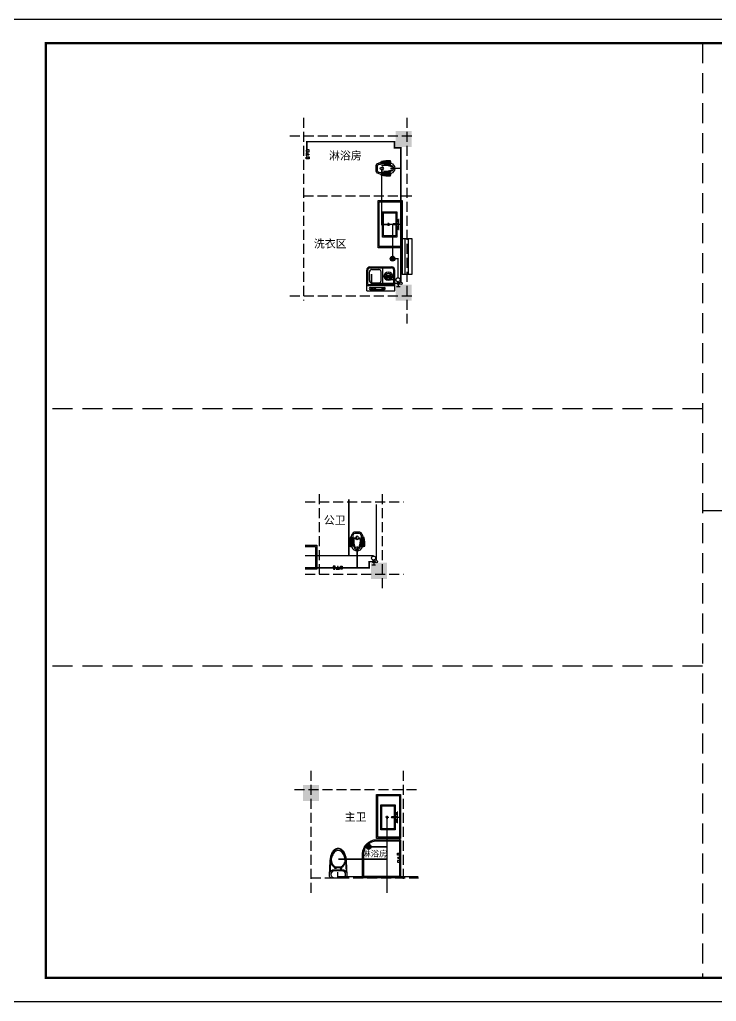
# Model space of a CAD drawing. Header units: millimetres. Extents: x -807114 to 146922, y -468455 to -61603.
# Drawn here: x 76257 to 93672, y -238672 to -214144 of the extents above; entities that cross this region are included whole.
import ezdxf

# ---------------------------------------------------------------- set-up
doc = ezdxf.new("R2010")
doc.units = ezdxf.units.MM
doc.header["$LTSCALE"] = 1000
doc.linetypes.add('DASH', pattern=[0.35, 0.25, -0.1])
doc.linetypes.add('HIDDENX2', pattern=[0.75, 0.5, -0.25])
for name, color, linetype in [('EQUIP_管件', 7, 'Continuous'), ('EQUIP_阀门', 7, 'Continuous'), ('FF-FIXT', 31, 'Continuous'), ('FF-洁具', 31, 'Continuous'), ('KL截面', 30, 'Continuous'), ('PIPE-污水', 2, 'DASH'), ('PIPE-给水', 3, 'Continuous'), ('PUB_TITLE', 4, 'Continuous'), ('建-窗', 4, 'Continuous'), ('建-轴', 1, 'Continuous')]:
    doc.layers.add(name, color=color, linetype=linetype)
doc.styles.add('D', font='simhei.ttf', dxfattribs={"width": 0.75, "height": 7})

# ---------------------------------------------------------------- blocks, each defined once
blk = doc.blocks.new('做成ACAD TuKuai0155')
h = blk.add_hatch()
h.set_pattern_fill('ANGLE', color=39, scale=2.5, angle=135, style=0)
h.set_pattern_definition([(225, (-14808.335, 17084.465), (-12.347852, 12.347852), [12.7, -4.7625]), (135, (-14808.335, 17084.465), (12.347852, 12.347852), [12.7, -4.7625])])
h.paths.add_polyline_path([(125, 119), (142, 168, -0.045709), (345, 187), (359, 122), (367, 89, 0.092905)])
h = blk.add_hatch()
h.set_pattern_fill('ANGLE', color=39, scale=2.5, angle=135, style=0)
h.set_pattern_definition([(135, (-14808.335, -17084.465), (-12.347852, -12.347852), [12.7, -4.7625]), (225, (-14808.335, -17084.465), (12.347852, -12.347852), [12.7, -4.7625])])
h.paths.add_polyline_path([(125, -119), (142, -168, 0.045709), (345, -187), (359, -122), (367, -89, -0.092905)])
at = {"linetype": 'Continuous'}
blk.add_lwpolyline([(0, -72), (0, 72, -0.163007), (39, 119, -0.073896), (126, 153), (134, 177, -0.048782), (353, 197), (368, 131, -0.751887), (368, -131), (353, -197, -0.048782), (134, -177), (126, -153, -0.073896), (39, -119, -0.163007), (0, -72, -1.459618)], format="xyb", dxfattribs=at)
at = {"color": 35, "linetype": 'ByBlock'}
blk.add_lwpolyline([(35, -61), (35, 61, -0.345863), (68, 103, -0.122363), (381, 74, -0.728701), (381, -74, -0.122363), (68, -103, -0.345863), (35, -61, -792228335927.83667)], format="xyb", dxfattribs=at)
at = {"color": 39}
blk.add_arc((141, 0), 41.8, 286.4129, 73.5871, dxfattribs=at)
blk.add_ellipse((142, -1), major_axis=(-40.5, -0.2), ratio=0.795977, dxfattribs=at)
at = {"color": 39, "extrusion": (0, 0, -1)}
for centre, major_axis, start_param, end_param in [((224, -295), (266, 266), -1.017215, -0.296453), ((224, 295), (-266, 266), 3.438045, 4.158807)]:
    blk.add_ellipse(centre, major_axis=major_axis, ratio=1, start_param=start_param, end_param=end_param, dxfattribs=at)
blk = doc.blocks.new('做成ACAD TuKuai0197')
at = {"linetype": 'Continuous'}
for p, q in [((0, -40), (0, 40)), ((0, 40), (12, 40)), ((12, 40), (12, -40)), ((12, 8), (66, 8)), ((12, -8), (12, 8)), ((66, -8), (66, 8)), ((66, 8), (66, -8)), ((69, 113), (69, 66)), ((12, -40), (0, -40)), ((66, -8), (12, -8)), ((69, -113), (69, -66))]:
    blk.add_line(p, q, dxfattribs=at)
for points in [[(16, 108), (0, 108), (0, 72), (16, 72)], [(80, 66), (80, 113), (16, 113), (16, 66)], [(16, -108), (0, -108), (0, -72), (16, -72)], [(80, -66), (80, -113), (16, -113), (16, -66)]]:
    blk.add_lwpolyline(points, close=True, dxfattribs=at)
blk = doc.blocks.new('$VALVE$00000497')
for p, q in [((78, 138), (-78, 138)), ((0, 50), (0, 138))]:
    blk.add_line(p, q)
at = {"const_width": 49.6}
blk.add_lwpolyline([(25, 0, 1), (-25, 0, 1)], format="xyb", close=True, dxfattribs=at)
blk.add_circle((0, 0), 50)
blk = doc.blocks.new('做成ACAD TuKuai0352')
at = {"linetype": 'Continuous'}
for p, q in [((109, 108), (109, 648)), ((709, 728), (189, 728)), ((709, 28), (709, 728)), ((709, 28), (189, 28))]:
    blk.add_line(p, q, dxfattribs=at)
at = {"color": 35}
for p, q in [((134, 108), (134, 648)), ((549, 703), (189, 703)), ((549, 53), (549, 703)), ((569, 28), (569, 728)), ((569, 428), (109, 428)), ((549, 53), (189, 53))]:
    blk.add_line(p, q, dxfattribs=at)
at = {"color": 39}
for p, q in [((312, 497), (312, 639)), ((342, 490), (342, 645)), ((372, 497), (372, 639)), ((174, 153), (174, 328)), ((449, 388), (234, 388)), ((509, 153), (509, 328)), ((625, 115), (625, 470)), ((670, 433), (625, 433)), ((670, 115), (670, 470)), ((449, 93), (234, 93)), ((670, 226), (625, 226)), ((667, 152), (625, 152))]:
    blk.add_line(p, q, dxfattribs=at)
for centre, radius in [((342, 568), 108), ((342, 568), 77.5), ((647, 433), 22.2), ((647, 226), 22.2), ((646, 152), 21)]:
    blk.add_circle(centre, radius, dxfattribs=at)
at = {"linetype": 'Continuous'}
for centre, start, end in [((189, 648), 90, 180), ((189, 108), 180, 270)]:
    blk.add_arc(centre, 80, start, end, dxfattribs=at)
at = {"color": 35}
for centre, start, end in [((189, 648), 90, 180), ((189, 108), 180, 270)]:
    blk.add_arc(centre, 55, start, end, dxfattribs=at)
at = {"color": 39}
for centre, radius, start, end in [((647, 470), 22.2, 0, 180), ((234, 328), 60, 90, 180), ((449, 328), 60, 0, 90), ((234, 153), 60, 180, 270), ((449, 153), 60, 270, 0), ((647, 115), 22.2, 180, 0)]:
    blk.add_arc(centre, radius, start, end, dxfattribs=at)
blk = doc.blocks.new('A$C1C081837')
at = {"color": 35}
for p, q in [((-280, 10), (-320, 10)), ((-275, 15), (-275, 52)), ((-275, 5), (-275, -32)), ((-270, 10), (-230, 10)), ((-132, 20), (-152, 20)), ((-132, 22), (-146, 22)), ((-132, -3), (-132, 22)), ((-131, 21), (-132, 21)), ((0, 22), (-131, 22)), ((-131, -3), (-131, 22)), ((0, 20), (-131, 20)), ((0, 0), (-131, 0)), ((-27, 115), (-27, 142)), ((-27, 142), (-17, 142)), ((-27, 115), (-27, 78)), ((-17, 78), (-27, 78)), ((-17, 115), (-17, 142)), ((-17, 115), (1, 115)), ((-17, 105), (1, 105)), ((-17, 105), (-17, 78)), ((0, 35), (0, -15)), ((0, 35), (5, 35)), ((5, 35), (5, -15)), ((-132, 0), (-152, 0)), ((-132, -3), (-146, -3)), ((-131, -2), (-132, -2)), ((0, -3), (-131, -3)), ((-27, -95), (-27, -58)), ((-17, -58), (-27, -58)), ((-27, -95), (-27, -122)), ((-27, -122), (-17, -122)), ((-17, -85), (-17, -58)), ((-17, -85), (1, -85)), ((-17, -95), (1, -95)), ((-17, -95), (-17, -122)), ((0, -15), (5, -15))]:
    blk.add_line(p, q, dxfattribs=at)
blk.add_lwpolyline([(-47, 22), (-47, 360), (-447, 360), (-447, -340), (-47, -340), (-47, -3)])
for points in [[(-77, 22), (-77, 330), (-417, 330), (-417, -310), (-77, -310), (-77, -3)], [(5, 105), (5, 135), (1, 135), (1, 115)], [(5, 105), (5, 105), (5, 85), (1, 85), (1, 115)], [(24, -130), (5, -130), (5, 150), (24, 150)], [(5, -85), (5, -85), (5, -65), (1, -65), (1, -95)], [(5, -85), (5, -115), (1, -115), (1, -95)]]:
    blk.add_lwpolyline(points, dxfattribs=at)
at = {"color": 35, "const_width": 0.84}
blk.add_lwpolyline([(-275, 10, 1), (-274, 10, 1)], format="xyb", close=True, dxfattribs=at)
at = {"color": 35}
blk.add_circle((-275, 10), 25.2, dxfattribs=at)
blk.add_arc((-146, 10), 12.5, 90.0022, 270.0022, dxfattribs=at)
blk = doc.blocks.new('WINDOW2DLIB$DYNSTYLE$00000005')
at = {"color": 0}
for points in [[(-0.5, 0.5), (-0.5, -0.5)], [(-0.5, 0.5), (0.5, 0.5)], [(0.5, -0.5), (0.5, 0.5)], [(0.5, 0.167), (-0.5, 0.167)], [(0.5, -0.167), (-0.5, -0.167)], [(-0.5, -0.5), (0.5, -0.5)]]:
    blk.add_lwpolyline(points, dxfattribs=at)
blk = doc.blocks.new('马桶A')
at = {"color": 35, "linetype": 'ByBlock'}
blk.add_line((53, 109), (-53, 109), dxfattribs=at)
at = {"color": 0, "linetype": 'Continuous'}
blk.add_lwpolyline([(227, 298, 0.431726), (163, 365), (-163, 365, 0.431435), (-227, 298), (-211, -47, 0.05293), (-197, -139, 0.015625), (-170, -228, 0.092508), (-137, -287, 0.041886), (-90, -335, 0.199313), (0, -365, 0.124065), (90, -335, 0.122705), (141, -281, 0.00916), (169, -230, 0.093585), (196, -140, -0.024039), (211, -47)], format="xyb", close=True, dxfattribs=at)
at = {"color": 35}
for points in [[(-101, 194), (0, 190), (101, 194, 0.31346), (183, 257, 0.214355), (170, 326, 0.233297), (103, 365), (-107, 365, 0.214741), (-170, 326, 0.214469), (-182, 253, 0.149897), (-150, 211, 0.149897), (-101, 194)], [(-204, 229), (-189, -72, 0.039846), (-181, -133, 0.096207), (-126, -263, 0.060028), (-69, -329, 0.204422), (0, -353, 0.133941), (69, -329, 0.129163), (125, -263, -0.000598), (157, -200, 0.056687), (181, -133, 0.051135), (189, -72), (204, 229, -0.272391), (111, 165), (-111, 165, -0.270676), (-204, 229)], [(107, 73, 0.09365), (83, 89, 0.098915), (54, 95), (-55, 95, 0.096282), (-83, 89, 0.096282), (-108, 73, 0.05557), (-140, 34, 0.05557), (-163, -11, 0.092989), (-174, -76, 0.063501), (-167, -129, 0.057856), (-124, -235, 0.268831), (0, -311, 0.294074), (124, -235, 0.034416), (167, -129, 0.087024), (174, -76, 0.134611), (140, 34, 0.061058), (107, 73)]]:
    blk.add_lwpolyline(points, format="xyb", close=True, dxfattribs=at)
at = {"color": 35, "linetype": 'ByBlock'}
for points in [[(-53, 95), (-53, 136), (-87, 136), (-87, 88)], [(53, 95), (53, 136), (86, 136), (86, 88)]]:
    blk.add_lwpolyline(points, dxfattribs=at)
for centre, start, end in [((52, -92), 124.5259, 171.7782), ((-52, -92), 8.2064, 55.4741)]:
    blk.add_arc(centre, 244, start, end, dxfattribs=at)

msp = doc.modelspace()

# ---------------------------------------------------------------- hatches: boundary and pattern name
h = msp.add_hatch(color=251)
h.dxf.hatch_style = 1
h.paths.add_polyline_path([(85656.3, -217322.8), (86056.3, -217322.8), (86056.3, -216922.8), (85656.3, -216922.8)])
h = msp.add_hatch(color=251)
h.dxf.hatch_style = 1
h.paths.add_polyline_path([(85656.3, -220762.8), (86056.3, -220762.8), (86056.3, -221162.8), (85656.3, -221162.8)])
h = msp.add_hatch(color=251)
h.dxf.hatch_style = 1
h.paths.add_polyline_path([(85042.6, -227715.3), (85442.6, -227715.3), (85442.6, -228115.3), (85042.6, -228115.3)])
h = msp.add_hatch(color=251)
h.dxf.hatch_style = 1
h.paths.add_polyline_path([(83339.8, -233662.7), (83739.8, -233662.7), (83739.8, -233262.7), (83339.8, -233262.7)])

# ---------------------------------------------------------------- linework, layer by layer
at = {"color": 252, "linetype": 'HIDDENX2'}
for p, q in [((93324.9, -214727.6), (93324.9, -238088.2)), ((93324.9, -223865.9), (76911.6, -223865.9)), ((93324.9, -226407.9), (105942.1, -226407.9)), ((93324.9, -230301.4), (76911.6, -230301.4))]:
    msp.add_line(p, q, dxfattribs=at)
at = {"layer": 'EQUIP_管件'}
for centre, radius in [((85716.3, -220642.6, 0), 50), ((85786.3, -220732.8), 30), ((85102.5, -227595.1, 0), 50), ((85172.6, -227685.3), 30)]:
    msp.add_circle(centre, radius, dxfattribs=at)
at = {"layer": 'FF-FIXT', "ltscale": 3}
for points in [[(85816.3, -218662.8), (85816.3, -219842.8), (85215.9, -219842.8), (85215.9, -218662.8)], [(85779.8, -233502.7), (85779.8, -234602.7), (85179.3, -234602.7), (85179.3, -233502.7)]]:
    msp.add_lwpolyline(points, close=True, dxfattribs=at)
at = {"layer": 'FF-FIXT', "color": 251, "ltscale": 3}
for points in [[(85786.3, -218692.8), (85786.3, -219812.8), (85245.9, -219812.8), (85245.9, -218692.8)], [(85749.8, -233532.7), (85749.8, -234572.7), (85209.3, -234572.7), (85209.3, -233532.7)]]:
    msp.add_lwpolyline(points, close=True, dxfattribs=at)
at = {"layer": 'FF-FIXT', "ltscale": 3}
msp.add_lwpolyline([(83391.5, -227274.9), (83682.6, -227274.9), (83682.6, -227875.3), (83391.5, -227875.3)], dxfattribs=at)
at = {"layer": 'FF-FIXT', "color": 251, "ltscale": 3}
msp.add_lwpolyline([(83391.5, -227304.9), (83652.6, -227304.9), (83652.6, -227845.3), (83391.5, -227845.3)], dxfattribs=at)
at = {"layer": 'FF-FIXT', "ltscale": 3}
msp.add_lwpolyline([(85779.8, -235582.7), (84830.3, -235582.7), (84830.3, -234983.2, -0.4142136), (85180.3, -234633.2), (85779.8, -234633.2)], format="xyb", close=True, dxfattribs=at)
at = {"layer": 'FF-FIXT', "color": 251, "ltscale": 3}
msp.add_lwpolyline([(85749.8, -235552.7), (84860.3, -235552.7), (84860.3, -234983.2, -0.4142136), (85180.3, -234663.2), (85749.8, -234663.2)], format="xyb", close=True, dxfattribs=at)
at = {"layer": 'PIPE-污水', "const_width": 36}
for points in [[(85308.2, -217860.3), (85308.2, -219261.5), (85456.5, -219261.5)], [(85578.6, -220056.9), (85578.6, -219259.5), (85500.3, -219259.5)], [(84485.7, -226130.3), (84485.7, -227537.5)], [(84692.4, -227094), (84487.2, -227094)], [(83391.5, -227537.5), (85102.2, -227537.5)], [(85441.9, -234095), (85441.9, -235968.7)], [(85041.5, -234812.1), (85441.9, -234812.1)], [(84219.9, -235119.5), (85441.9, -235119.5)]]:
    msp.add_lwpolyline(points, dxfattribs=at)
at = {"layer": 'PIPE-污水', "const_width": 36, "elevation": 0}
for points in [[(85716.3, -220592.6), (85716.3, -220117.2), (85637.4, -220117.2)], [(85666.3, -220642.6), (85536.7, -220642.6)]]:
    msp.add_lwpolyline(points, dxfattribs=at)
at = {"layer": 'PIPE-给水'}
for points, const_width in [([(85786.3, -220702.8), (85786.3, -217347.9), (85628.1, -217347.9), (85628.1, -217190.3), (83437.1, -217190.3), (83437.1, -217509.7), (83477.7, -217509.7)], 36), ([(85522.9, -217859.6), (85786.3, -217859.6)], 36), ([(85606.7, -219259.7), (85786.3, -219259.7)], 36), ([(85690.6, -220731.4), (85052.6, -220731.4), (85052.6, -220499.7)], 36), ([(85750.6, -220733.5), (85756.3, -220732.8)], 30), ([(85172.6, -227655.3), (85172.6, -226255.3)], 36), ([(84692.6, -227305.8), (84692.6, -227841.3)], 36), ([(85076.9, -227683.9), (84994.4, -227683.9), (84994.4, -227841.3), (83391.5, -227841.3)], 36), ([(85136.8, -227686), (85142.6, -227685.3)], 30), ([(85760.2, -235560.4), (85760.2, -234073.4), (85567.7, -234073.4)], 36), ([(86225.8, -235557.1), (84206.7, -235557.1), (84206.7, -235442.2)], 36)]:
    msp.add_lwpolyline(points, dxfattribs=dict(at, const_width=const_width))
at = {"layer": 'PUB_TITLE'}
for points in [[(75631.8, -238672.2), (110322.2, -238672.2), (110322.2, -214143.6), (75631.8, -214143.6)], [(76911.6, -238088.2), (109738.2, -238088.2), (109738.2, -214727.6), (76911.6, -214727.6)]]:
    msp.add_lwpolyline(points, close=True, dxfattribs=at)
at = {"layer": 'PUB_TITLE', "const_width": 58.4}
msp.add_lwpolyline([(76911.6, -238088.2), (109738.2, -238088.2), (109738.2, -214727.6), (76911.6, -214727.6)], close=True, dxfattribs=at)
at = {"layer": '建-窗', "color": 4}
for p, q in [((85622.2, -220075.7), (85518.7, -220113.3)), ((85632, -220089.4), (85520.1, -220130.1)), ((85604.6, -220062.8), (85524, -220092.1)), ((85638, -220108.2), (85527.5, -220148.4)), ((85638.2, -220124.1), (85537.6, -220160.7)), ((85630.1, -220142.6), (85552.4, -220170.9)), ((85025.1, -234771), (84921.6, -234808.6)), ((85034.9, -234784.7), (84923, -234825.3)), ((85007.5, -234758.1), (84926.9, -234787.4)), ((85040.9, -234803.5), (84930.4, -234843.6)), ((85041.1, -234819.4), (84940.5, -234855.9)), ((85033, -234837.9), (84955.2, -234866.1))]:
    msp.add_line(p, q, dxfattribs=at)
for centre in [(85578.6, -220116.9), (84981.5, -234812.1)]:
    msp.add_circle(centre, 60, dxfattribs=at)
at = {"layer": '建-轴', "linetype": 'DASH'}
for p, q in [((83356.3, -216593.2), (83356.3, -221162.8)), ((85936.3, -216593.2), (85936.3, -221731.6)), ((83012.2, -217042.8), (86122.5, -217042.8)), ((83356.3, -218542.8), (86122.5, -218542.8)), ((83012.2, -221042.8), (86122.5, -221042.8)), ((83742.6, -225997.6), (83742.6, -228076.2)), ((85322.6, -225997.6), (85322.6, -228383.3)), ((83391.5, -226195.3), (85850.2, -226195.3)), ((83391.5, -227995.3), (85850.2, -227995.3)), ((83539.8, -232914.7), (83539.8, -235968.7)), ((85839.8, -232914.7), (85839.8, -235642.7)), ((83130.1, -233382.7), (86225.8, -233382.7)), ((83539.8, -235582.7), (86225.8, -235582.7))]:
    msp.add_line(p, q, dxfattribs=at)

# ---------------------------------------------------------------- block references
at = {"layer": 'EQUIP_阀门', "xscale": 0.5999999999767169, "yscale": 0.5999999999767169, "zscale": 0.6, "rotation": 180}
for p in [(85720.6, -220731.4), (85106.9, -227683.9)]:
    msp.add_blockref('$VALVE$00000497', p, dxfattribs=at)
at = {"layer": 'FF-FIXT', "ltscale": 3, "xscale": -1}
for name, p, rotation in [('做成ACAD TuKuai0197', (83416.3, -217509.7), 180), ('做成ACAD TuKuai0155', (84692.6, -226948.7), 89.99999999999984), ('做成ACAD TuKuai0197', (84209.7, -227875.3), 270)]:
    msp.add_blockref(name, p, dxfattribs=dict(at, rotation=rotation))
at = {"layer": 'FF-FIXT', "ltscale": 3}
msp.add_blockref('做成ACAD TuKuai0155', (85165.7, -217859.6), dxfattribs=at)
at = {"layer": 'FF-FIXT', "ltscale": 3, "xscale": -0.9, "yscale": 0.9, "zscale": 0.9}
for p, rotation in [((85725.8, -219250.7), 179.9999999999998), ((85689.2, -234064.9), 180)]:
    msp.add_blockref('A$C1C081837', p, dxfattribs=dict(at, rotation=rotation))
at = {"layer": 'FF-FIXT', "linetype": 'Continuous', "ltscale": 1000, "rotation": 270.0000000000001}
msp.add_blockref('做成ACAD TuKuai0352', (84905, -220213.6), dxfattribs=at)
at = {"layer": 'FF-FIXT', "ltscale": 3, "xscale": -1}
msp.add_blockref('做成ACAD TuKuai0197', (85779.8, -235082.7), dxfattribs=at)
at = {"layer": 'FF-洁具', "linetype": 'Continuous', "rotation": 180}
msp.add_blockref('马桶A', (84219.7, -235217.5), dxfattribs=at)
at = {"layer": '建-窗', "xscale": 900, "yscale": -240, "zscale": 900, "rotation": 270.0000000000008}
msp.add_blockref('WINDOW2DLIB$DYNSTYLE$00000005', (85936.3, -220062.8), dxfattribs=at)

# ---------------------------------------------------------------- texts
at = {"layer": 'KL截面', "linetype": 'ByBlock', "style": 'D'}
for s, height, p in [('淋浴房', 200, (83989.6, -217641.7)), ('洗衣区', 200, (83611.7, -219842.5)), ('公卫', 200, (83859.9, -226750.2)), ('主卫', 200, (84382.2, -234165.3)), ('淋浴房', 150, (84821.9, -235058.7))]:
    msp.add_text(s, height=height, dxfattribs=at).set_placement(p)

doc.saveas('drawing.dxf')
